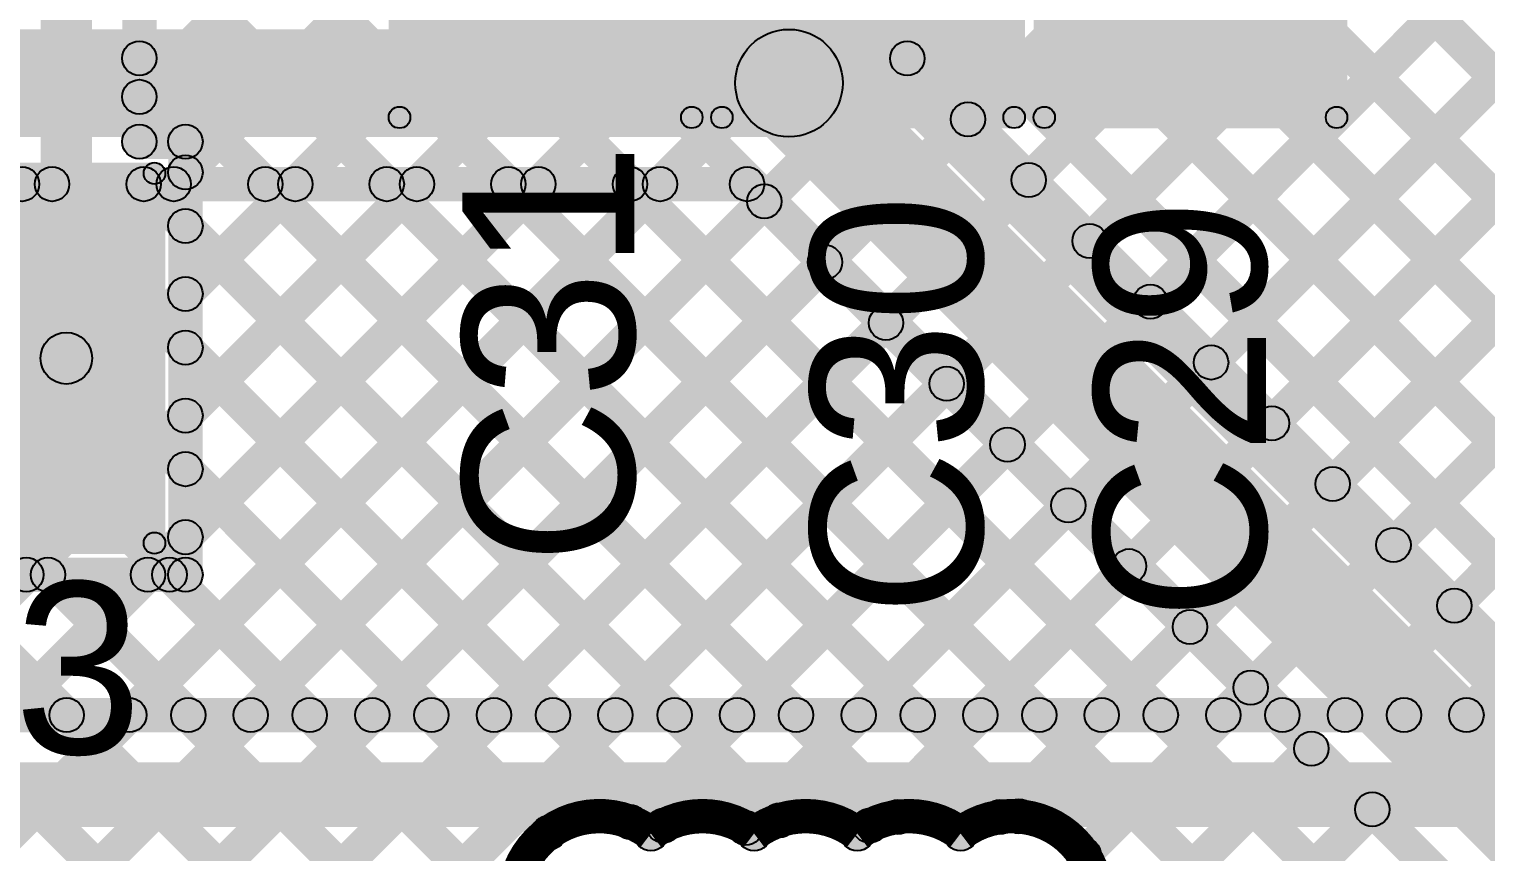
# Model space of a CAD drawing. Header units: millimetres. Extents: x -0.28 to 3.03, y -0.05 to 3.12.
# Drawn here: x 1.4912 to 1.8301, y 2.0712 to 2.2626 of the extents above; entities that cross this region are included whole.
import ezdxf

# ---------------------------------------------------------------- set-up
doc = ezdxf.new("R2010")
doc.units = ezdxf.units.MM
doc.header["$MEASUREMENT"] = 0
for name, color, linetype in [('BottomLayer', 5, 'Continuous'), ('TopLayer', 1, 'Continuous'), ('TopOverlay', 2, 'Continuous'), ('TopPaste', 8, 'Continuous'), ('TopSolder', 216, 'Continuous')]:
    doc.layers.add(name, color=color, linetype=linetype)

# ---------------------------------------------------------------- blocks, each defined once
blk = doc.blocks.new('1239AS_H_1R0M_P2_15')
at = {"layer": 'TopLayer'}
for points in [[(-0.04921, 0.03937), (-0.01575, 0.03937), (-0.01575, -0.03937), (-0.04921, -0.03937)], [(0.01575, 0.03937), (0.04921, 0.03937), (0.04921, -0.03937), (0.01575, -0.03937)]]:
    blk.add_hatch(color=1, dxfattribs=at).paths.add_polyline_path(points)
at = {"layer": 'TopOverlay'}
h = blk.add_hatch(color=2, dxfattribs=at)
edge = h.paths.add_edge_path()
edge.add_arc((-0.053, 0.043), 0.0025, 0, 360)
h = blk.add_hatch(color=2, dxfattribs=at)
edge = h.paths.add_edge_path()
edge.add_arc((-0.053, 0.043), 0.0025, 0, 360)
for points in [[(0.053, 0.0455), (0.053, 0.0405), (-0.053, 0.0405), (-0.053, 0.0455)], [(-0.0555, 0.043), (-0.0505, 0.043), (-0.0505, -0.043), (-0.0555, -0.043)], [(0.0505, 0.043), (0.0555, 0.043), (0.0555, -0.043), (0.0505, -0.043)], [(0.053, -0.0405), (0.053, -0.0455), (-0.053, -0.0455), (-0.053, -0.0405)]]:
    blk.add_hatch(color=2, dxfattribs=at).paths.add_polyline_path(points)
h = blk.add_hatch(color=2, dxfattribs=at)
edge = h.paths.add_edge_path()
edge.add_arc((0.053, 0.043), 0.0025, 0, 360)
h = blk.add_hatch(color=2, dxfattribs=at)
edge = h.paths.add_edge_path()
edge.add_arc((0.053, 0.043), 0.0025, 0, 360)
h = blk.add_hatch(color=2, dxfattribs=at)
edge = h.paths.add_edge_path()
edge.add_arc((-0.053, -0.043), 0.0025, 0, 360)
h = blk.add_hatch(color=2, dxfattribs=at)
edge = h.paths.add_edge_path()
edge.add_arc((-0.053, -0.043), 0.0025, 0, 360)
h = blk.add_hatch(color=2, dxfattribs=at)
edge = h.paths.add_edge_path()
edge.add_arc((0.053, -0.043), 0.0025, 0, 360)
h = blk.add_hatch(color=2, dxfattribs=at)
edge = h.paths.add_edge_path()
edge.add_arc((0.053, -0.043), 0.0025, 0, 360)
at = {"layer": 'TopPaste'}
for points in [[(-0.04921, 0.03937), (-0.01575, 0.03937), (-0.01575, -0.03937), (-0.04921, -0.03937)], [(0.01575, 0.03937), (0.04921, 0.03937), (0.04921, -0.03937), (0.01575, -0.03937)]]:
    blk.add_hatch(color=8, dxfattribs=at).paths.add_polyline_path(points)
at = {"layer": 'TopSolder'}
for points in [[(-0.05321, 0.04337), (-0.01175, 0.04337), (-0.01175, -0.04337), (-0.05321, -0.04337)], [(0.01175, 0.04337), (0.05321, 0.04337), (0.05321, -0.04337), (0.01175, -0.04337)]]:
    blk.add_hatch(color=216, dxfattribs=at).paths.add_polyline_path(points)
at = {"layer": 'TopOverlay'}
for centre in [(-0.053, 0.043), (-0.053, 0.043), (0.053, 0.043), (0.053, 0.043), (-0.053, -0.043), (-0.053, -0.043), (0.053, -0.043), (0.053, -0.043)]:
    blk.add_circle(centre, 0.0025, dxfattribs=at)
blk = doc.blocks.new('C__0805_84')
at = {"layer": 'TopLayer'}
for points in [[(-0.06, 0.03), (-0.02, 0.03), (-0.02, -0.03), (-0.06, -0.03)], [(0.02, 0.03), (0.06, 0.03), (0.06, -0.03), (0.02, -0.03)]]:
    blk.add_hatch(color=1, dxfattribs=at).paths.add_polyline_path(points)
at = {"layer": 'TopOverlay'}
h = blk.add_hatch(color=2, dxfattribs=at)
edge = h.paths.add_edge_path()
edge.add_arc((-0.064, 0.034), 0.0025, 0, 360)
h = blk.add_hatch(color=2, dxfattribs=at)
edge = h.paths.add_edge_path()
edge.add_arc((-0.064, 0.034), 0.0025, 0, 360)
for points in [[(-0.0615, -0.034), (-0.0665, -0.034), (-0.0665, 0.034), (-0.0615, 0.034)], [(-0.024, 0.0365), (-0.024, 0.0315), (-0.064, 0.0315), (-0.064, 0.0365)], [(0.064, 0.0365), (0.064, 0.0315), (0.024, 0.0315), (0.024, 0.0365)], [(0.0665, -0.034), (0.0615, -0.034), (0.0615, 0.034), (0.0665, 0.034)], [(-0.024, -0.0315), (-0.024, -0.0365), (-0.064, -0.0365), (-0.064, -0.0315)], [(0.064, -0.0315), (0.064, -0.0365), (0.024, -0.0365), (0.024, -0.0315)]]:
    blk.add_hatch(color=2, dxfattribs=at).paths.add_polyline_path(points)
h = blk.add_hatch(color=2, dxfattribs=at)
edge = h.paths.add_edge_path()
edge.add_arc((-0.024, 0.034), 0.0025, 0, 360)
h = blk.add_hatch(color=2, dxfattribs=at)
edge = h.paths.add_edge_path()
edge.add_arc((0.024, 0.034), 0.0025, 0, 360)
h = blk.add_hatch(color=2, dxfattribs=at)
edge = h.paths.add_edge_path()
edge.add_arc((0.064, 0.034), 0.0025, 0, 360)
h = blk.add_hatch(color=2, dxfattribs=at)
edge = h.paths.add_edge_path()
edge.add_arc((0.064, 0.034), 0.0025, 0, 360)
h = blk.add_hatch(color=2, dxfattribs=at)
edge = h.paths.add_edge_path()
edge.add_arc((-0.064, -0.034), 0.0025, 0, 360)
h = blk.add_hatch(color=2, dxfattribs=at)
edge = h.paths.add_edge_path()
edge.add_arc((-0.064, -0.034), 0.0025, 0, 360)
h = blk.add_hatch(color=2, dxfattribs=at)
edge = h.paths.add_edge_path()
edge.add_arc((-0.024, -0.034), 0.0025, 0, 360)
h = blk.add_hatch(color=2, dxfattribs=at)
edge = h.paths.add_edge_path()
edge.add_arc((0.024, -0.034), 0.0025, 0, 360)
h = blk.add_hatch(color=2, dxfattribs=at)
edge = h.paths.add_edge_path()
edge.add_arc((0.064, -0.034), 0.0025, 0, 360)
h = blk.add_hatch(color=2, dxfattribs=at)
edge = h.paths.add_edge_path()
edge.add_arc((0.064, -0.034), 0.0025, 0, 360)
at = {"layer": 'TopPaste'}
for points in [[(-0.06, 0.03), (-0.02, 0.03), (-0.02, -0.03), (-0.06, -0.03)], [(0.02, 0.03), (0.06, 0.03), (0.06, -0.03), (0.02, -0.03)]]:
    blk.add_hatch(color=8, dxfattribs=at).paths.add_polyline_path(points)
at = {"layer": 'TopSolder'}
for points in [[(-0.06276, 0.03276), (-0.01724, 0.03276), (-0.01724, -0.03276), (-0.06276, -0.03276)], [(0.01724, 0.03276), (0.06276, 0.03276), (0.06276, -0.03276), (0.01724, -0.03276)]]:
    blk.add_hatch(color=216, dxfattribs=at).paths.add_polyline_path(points)
at = {"layer": 'TopOverlay'}
for centre in [(-0.064, 0.034), (-0.064, 0.034), (-0.024, 0.034), (0.024, 0.034), (0.064, 0.034), (0.064, 0.034), (-0.064, -0.034), (-0.064, -0.034), (-0.024, -0.034), (0.024, -0.034), (0.064, -0.034), (0.064, -0.034)]:
    blk.add_circle(centre, 0.0025, dxfattribs=at)
blk = doc.blocks.new('C__0805_85')
at = {"layer": 'TopLayer'}
for points in [[(-0.06, 0.03), (-0.02, 0.03), (-0.02, -0.03), (-0.06, -0.03)], [(0.02, 0.03), (0.06, 0.03), (0.06, -0.03), (0.02, -0.03)]]:
    blk.add_hatch(color=1, dxfattribs=at).paths.add_polyline_path(points)
at = {"layer": 'TopOverlay'}
h = blk.add_hatch(color=2, dxfattribs=at)
edge = h.paths.add_edge_path()
edge.add_arc((-0.064, 0.034), 0.0025, 0, 360)
h = blk.add_hatch(color=2, dxfattribs=at)
edge = h.paths.add_edge_path()
edge.add_arc((-0.064, 0.034), 0.0025, 0, 360)
for points in [[(-0.0615, -0.034), (-0.0665, -0.034), (-0.0665, 0.034), (-0.0615, 0.034)], [(-0.024, 0.0365), (-0.024, 0.0315), (-0.064, 0.0315), (-0.064, 0.0365)], [(0.064, 0.0365), (0.064, 0.0315), (0.024, 0.0315), (0.024, 0.0365)], [(0.0665, -0.034), (0.0615, -0.034), (0.0615, 0.034), (0.0665, 0.034)], [(-0.024, -0.0315), (-0.024, -0.0365), (-0.064, -0.0365), (-0.064, -0.0315)], [(0.064, -0.0315), (0.064, -0.0365), (0.024, -0.0365), (0.024, -0.0315)]]:
    blk.add_hatch(color=2, dxfattribs=at).paths.add_polyline_path(points)
h = blk.add_hatch(color=2, dxfattribs=at)
edge = h.paths.add_edge_path()
edge.add_arc((-0.024, 0.034), 0.0025, 0, 360)
h = blk.add_hatch(color=2, dxfattribs=at)
edge = h.paths.add_edge_path()
edge.add_arc((0.024, 0.034), 0.0025, 0, 360)
h = blk.add_hatch(color=2, dxfattribs=at)
edge = h.paths.add_edge_path()
edge.add_arc((0.064, 0.034), 0.0025, 0, 360)
h = blk.add_hatch(color=2, dxfattribs=at)
edge = h.paths.add_edge_path()
edge.add_arc((0.064, 0.034), 0.0025, 0, 360)
h = blk.add_hatch(color=2, dxfattribs=at)
edge = h.paths.add_edge_path()
edge.add_arc((-0.064, -0.034), 0.0025, 0, 360)
h = blk.add_hatch(color=2, dxfattribs=at)
edge = h.paths.add_edge_path()
edge.add_arc((-0.064, -0.034), 0.0025, 0, 360)
h = blk.add_hatch(color=2, dxfattribs=at)
edge = h.paths.add_edge_path()
edge.add_arc((-0.024, -0.034), 0.0025, 0, 360)
h = blk.add_hatch(color=2, dxfattribs=at)
edge = h.paths.add_edge_path()
edge.add_arc((0.024, -0.034), 0.0025, 0, 360)
h = blk.add_hatch(color=2, dxfattribs=at)
edge = h.paths.add_edge_path()
edge.add_arc((0.064, -0.034), 0.0025, 0, 360)
h = blk.add_hatch(color=2, dxfattribs=at)
edge = h.paths.add_edge_path()
edge.add_arc((0.064, -0.034), 0.0025, 0, 360)
at = {"layer": 'TopPaste'}
for points in [[(-0.06, 0.03), (-0.02, 0.03), (-0.02, -0.03), (-0.06, -0.03)], [(0.02, 0.03), (0.06, 0.03), (0.06, -0.03), (0.02, -0.03)]]:
    blk.add_hatch(color=8, dxfattribs=at).paths.add_polyline_path(points)
at = {"layer": 'TopSolder'}
for points in [[(-0.06276, 0.03276), (-0.01724, 0.03276), (-0.01724, -0.03276), (-0.06276, -0.03276)], [(0.01724, 0.03276), (0.06276, 0.03276), (0.06276, -0.03276), (0.01724, -0.03276)]]:
    blk.add_hatch(color=216, dxfattribs=at).paths.add_polyline_path(points)
at = {"layer": 'TopOverlay'}
for centre in [(-0.064, 0.034), (-0.064, 0.034), (-0.024, 0.034), (0.024, 0.034), (0.064, 0.034), (0.064, 0.034), (-0.064, -0.034), (-0.064, -0.034), (-0.024, -0.034), (0.024, -0.034), (0.064, -0.034), (0.064, -0.034)]:
    blk.add_circle(centre, 0.0025, dxfattribs=at)
blk = doc.blocks.new('C__0805_86')
at = {"layer": 'TopLayer'}
for points in [[(-0.06, 0.03), (-0.02, 0.03), (-0.02, -0.03), (-0.06, -0.03)], [(0.02, 0.03), (0.06, 0.03), (0.06, -0.03), (0.02, -0.03)]]:
    blk.add_hatch(color=1, dxfattribs=at).paths.add_polyline_path(points)
at = {"layer": 'TopOverlay'}
h = blk.add_hatch(color=2, dxfattribs=at)
edge = h.paths.add_edge_path()
edge.add_arc((-0.064, 0.034), 0.0025, 0, 360)
h = blk.add_hatch(color=2, dxfattribs=at)
edge = h.paths.add_edge_path()
edge.add_arc((-0.064, 0.034), 0.0025, 0, 360)
for points in [[(-0.0615, -0.034), (-0.0665, -0.034), (-0.0665, 0.034), (-0.0615, 0.034)], [(-0.024, 0.0365), (-0.024, 0.0315), (-0.064, 0.0315), (-0.064, 0.0365)], [(0.064, 0.0365), (0.064, 0.0315), (0.024, 0.0315), (0.024, 0.0365)], [(0.0665, -0.034), (0.0615, -0.034), (0.0615, 0.034), (0.0665, 0.034)], [(-0.024, -0.0315), (-0.024, -0.0365), (-0.064, -0.0365), (-0.064, -0.0315)], [(0.064, -0.0315), (0.064, -0.0365), (0.024, -0.0365), (0.024, -0.0315)]]:
    blk.add_hatch(color=2, dxfattribs=at).paths.add_polyline_path(points)
h = blk.add_hatch(color=2, dxfattribs=at)
edge = h.paths.add_edge_path()
edge.add_arc((-0.024, 0.034), 0.0025, 0, 360)
h = blk.add_hatch(color=2, dxfattribs=at)
edge = h.paths.add_edge_path()
edge.add_arc((0.024, 0.034), 0.0025, 0, 360)
h = blk.add_hatch(color=2, dxfattribs=at)
edge = h.paths.add_edge_path()
edge.add_arc((0.064, 0.034), 0.0025, 0, 360)
h = blk.add_hatch(color=2, dxfattribs=at)
edge = h.paths.add_edge_path()
edge.add_arc((0.064, 0.034), 0.0025, 0, 360)
h = blk.add_hatch(color=2, dxfattribs=at)
edge = h.paths.add_edge_path()
edge.add_arc((-0.064, -0.034), 0.0025, 0, 360)
h = blk.add_hatch(color=2, dxfattribs=at)
edge = h.paths.add_edge_path()
edge.add_arc((-0.064, -0.034), 0.0025, 0, 360)
h = blk.add_hatch(color=2, dxfattribs=at)
edge = h.paths.add_edge_path()
edge.add_arc((-0.024, -0.034), 0.0025, 0, 360)
h = blk.add_hatch(color=2, dxfattribs=at)
edge = h.paths.add_edge_path()
edge.add_arc((0.024, -0.034), 0.0025, 0, 360)
h = blk.add_hatch(color=2, dxfattribs=at)
edge = h.paths.add_edge_path()
edge.add_arc((0.064, -0.034), 0.0025, 0, 360)
h = blk.add_hatch(color=2, dxfattribs=at)
edge = h.paths.add_edge_path()
edge.add_arc((0.064, -0.034), 0.0025, 0, 360)
at = {"layer": 'TopPaste'}
for points in [[(-0.06, 0.03), (-0.02, 0.03), (-0.02, -0.03), (-0.06, -0.03)], [(0.02, 0.03), (0.06, 0.03), (0.06, -0.03), (0.02, -0.03)]]:
    blk.add_hatch(color=8, dxfattribs=at).paths.add_polyline_path(points)
at = {"layer": 'TopSolder'}
for points in [[(-0.06276, 0.03276), (-0.01724, 0.03276), (-0.01724, -0.03276), (-0.06276, -0.03276)], [(0.01724, 0.03276), (0.06276, 0.03276), (0.06276, -0.03276), (0.01724, -0.03276)]]:
    blk.add_hatch(color=216, dxfattribs=at).paths.add_polyline_path(points)
at = {"layer": 'TopOverlay'}
for centre in [(-0.064, 0.034), (-0.064, 0.034), (-0.024, 0.034), (0.024, 0.034), (0.064, 0.034), (0.064, 0.034), (-0.064, -0.034), (-0.064, -0.034), (-0.024, -0.034), (0.024, -0.034), (0.064, -0.034), (0.064, -0.034)]:
    blk.add_circle(centre, 0.0025, dxfattribs=at)

msp = doc.modelspace()

# ---------------------------------------------------------------- hatches: boundary and pattern name
at = {"layer": 'BottomLayer'}
for points in [[(1.55482, 2.41017), (1.56048, 2.41583), (2.23765, 1.73866), (2.23199, 1.733)], [(1.58311, 2.41017), (1.58876, 2.41583), (2.26593, 1.73866), (2.26028, 1.733)], [(1.61139, 2.41017), (1.61705, 2.41583), (2.29422, 1.73866), (2.28856, 1.733)], [(1.63967, 2.41017), (1.64533, 2.41583), (2.3225, 1.73866), (2.31684, 1.733)], [(1.66796, 2.41017), (1.67362, 2.41583), (2.35078, 1.73866), (2.34513, 1.733)], [(1.69834, 2.2529), (1.69268, 2.25856), (1.84995, 2.41583), (1.85561, 2.41017)], [(1.71248, 2.23876), (1.70682, 2.24441), (1.87824, 2.41583), (1.88389, 2.41017)], [(1.72662, 2.22461), (1.72096, 2.23027), (1.90652, 2.41583), (1.91218, 2.41017)], [(1.74076, 2.21047), (1.7351, 2.21613), (1.9348, 2.41583), (1.94046, 2.41017)], [(1.7549, 2.19633), (1.74925, 2.20199), (1.96309, 2.41583), (1.96874, 2.41017)], [(1.76905, 2.18219), (1.76339, 2.18785), (1.99137, 2.41583), (1.99703, 2.41017)], [(1.78319, 2.16805), (1.77753, 2.1737), (2.01966, 2.41583), (2.02531, 2.41017)], [(1.79733, 2.1539), (1.79167, 2.15956), (2.04794, 2.41583), (2.0536, 2.41017)], [(1.81147, 2.13976), (1.80582, 2.14542), (2.07623, 2.41583), (2.08188, 2.41017)], [(1.82561, 2.12562), (1.81996, 2.13128), (2.10451, 2.41583), (2.11017, 2.41017)], [(1.68181, 2.26377), (1.68746, 2.26943), (2.21823, 1.73866), (2.21257, 1.733)], [(1.071, 2.2375), (1.071, 2.2625), (1.668, 2.2625), (1.668, 2.2375)], [(1.65916, 2.24116), (1.67684, 2.25884), (2.21451, 1.72117), (2.19683, 1.70349)], [(1.40874, 2.2225), (1.40874, 2.2305), (1.65827, 2.2305), (1.65827, 2.2225)], [(1.25676, 1.98103), (1.2511, 1.98668), (1.49375, 2.22933), (1.4994, 2.22367)], [(1.26736, 1.93506), (1.2617, 1.94071), (1.55031, 2.22933), (1.55597, 2.22367)], [(1.26779, 1.96377), (1.26213, 1.96943), (1.52203, 2.22933), (1.52769, 2.22367)], [(1.28778, 1.9272), (1.28212, 1.93285), (1.5786, 2.22933), (1.58425, 2.22367)], [(1.28945, 1.90058), (1.28379, 1.90624), (1.60688, 2.22933), (1.61254, 2.22367)], [(1.29075, 1.87359), (1.28509, 1.87925), (1.63517, 2.22933), (1.64082, 2.22367)], [(1.43019, 2.22367), (1.43585, 2.22933), (1.6024, 2.06278), (1.59674, 2.05712)], [(1.45848, 2.22367), (1.46414, 2.22933), (1.61497, 2.0785), (1.60931, 2.07284)], [(1.48676, 2.22367), (1.49242, 2.22933), (1.64162, 2.08013), (1.63596, 2.07447)], [(1.51505, 2.22367), (1.5207, 2.22933), (1.66865, 2.08138), (1.663, 2.07572)], [(1.54333, 2.22367), (1.54899, 2.22933), (1.69616, 2.08216), (1.6905, 2.0765)], [(1.57162, 2.22367), (1.57727, 2.22933), (1.72434, 2.08227), (1.71868, 2.07661)], [(1.5999, 2.22367), (1.60556, 2.22933), (1.77215, 2.06274), (1.76649, 2.05708)], [(1.62818, 2.22367), (1.63384, 2.22933), (2.71083, 1.15234), (2.70517, 1.14668)], [(1.65544, 2.22367), (1.66109, 2.22933), (2.19186, 1.69856), (2.18621, 1.6929)], [(1.29159, 1.84615), (1.28593, 1.85181), (1.65944, 2.22532), (1.6651, 2.21966)], [(1.41109, 2.21449), (1.41675, 2.22015), (1.57454, 2.06236), (1.56888, 2.0567)], [(1.29178, 1.81806), (1.28613, 1.82372), (1.67359, 2.21118), (1.67924, 2.20552)], [(1.2683, 1.7663), (1.26265, 1.77196), (1.68773, 2.19704), (1.69339, 2.19138)], [(1.41265, 2.18465), (1.41831, 2.1903), (1.55968, 2.04893), (1.55402, 2.04328)], [(1.58599, 2.0557), (1.58033, 2.06136), (1.70187, 2.1829), (1.70753, 2.17724)], [(1.63389, 2.07532), (1.62824, 2.08098), (1.71601, 2.16875), (1.72167, 2.1631)], [(1.41189, 2.15712), (1.41755, 2.16278), (1.54374, 2.03659), (1.53808, 2.03093)], [(1.66078, 2.07392), (1.65513, 2.07958), (1.73015, 2.15461), (1.73581, 2.14895)], [(1.68957, 2.07443), (1.68392, 2.08009), (1.7443, 2.14047), (1.74995, 2.13481)], [(1.71989, 2.07646), (1.71423, 2.08212), (1.75844, 2.12633), (1.7641, 2.12067)], [(1.73938, 2.06767), (1.73372, 2.07333), (1.77258, 2.11218), (1.77824, 2.10653)], [(1.75524, 2.05525), (1.74959, 2.06091), (1.78672, 2.09804), (1.79238, 2.09239)], [(1.78198, 2.0537), (1.77632, 2.05936), (1.80087, 2.0839), (1.80652, 2.07824)]]:
    msp.add_hatch(color=5, dxfattribs=at).paths.add_polyline_path(points)
h = msp.add_hatch(color=5, dxfattribs=at)
edge = h.paths.add_edge_path()
edge.add_arc((1.668, 2.25), 0.0125, 0, 360)
h = msp.add_hatch(color=5, dxfattribs=at)
edge = h.paths.add_edge_path()
edge.add_arc((1.668, 2.25), 0.0125, 0, 360)
h = msp.add_hatch(color=5, dxfattribs=at)
edge = h.paths.add_edge_path()
edge.add_arc((1.69551, 2.25573), 0.004, 0, 360)
h = msp.add_hatch(color=5, dxfattribs=at)
edge = h.paths.add_edge_path()
edge.add_arc((1.70965, 2.24159), 0.004, 0, 360)
h = msp.add_hatch(color=5, dxfattribs=at)
edge = h.paths.add_edge_path()
edge.add_arc((1.48959, 2.2265), 0.004, 0, 360)
h = msp.add_hatch(color=5, dxfattribs=at)
edge = h.paths.add_edge_path()
edge.add_arc((1.49657, 2.2265), 0.004, 0, 360)
h = msp.add_hatch(color=5, dxfattribs=at)
edge = h.paths.add_edge_path()
edge.add_arc((1.51788, 2.2265), 0.004, 0, 360)
h = msp.add_hatch(color=5, dxfattribs=at)
edge = h.paths.add_edge_path()
edge.add_arc((1.52486, 2.2265), 0.004, 0, 360)
h = msp.add_hatch(color=5, dxfattribs=at)
edge = h.paths.add_edge_path()
edge.add_arc((1.54616, 2.2265), 0.004, 0, 360)
h = msp.add_hatch(color=5, dxfattribs=at)
edge = h.paths.add_edge_path()
edge.add_arc((1.55314, 2.2265), 0.004, 0, 360)
h = msp.add_hatch(color=5, dxfattribs=at)
edge = h.paths.add_edge_path()
edge.add_arc((1.57444, 2.2265), 0.004, 0, 360)
h = msp.add_hatch(color=5, dxfattribs=at)
edge = h.paths.add_edge_path()
edge.add_arc((1.58143, 2.2265), 0.004, 0, 360)
h = msp.add_hatch(color=5, dxfattribs=at)
edge = h.paths.add_edge_path()
edge.add_arc((1.60273, 2.2265), 0.004, 0, 360)
h = msp.add_hatch(color=5, dxfattribs=at)
edge = h.paths.add_edge_path()
edge.add_arc((1.60971, 2.2265), 0.004, 0, 360)
h = msp.add_hatch(color=5, dxfattribs=at)
edge = h.paths.add_edge_path()
edge.add_arc((1.63101, 2.2265), 0.004, 0, 360)
h = msp.add_hatch(color=5, dxfattribs=at)
edge = h.paths.add_edge_path()
edge.add_arc((1.638, 2.2265), 0.004, 0, 360)
h = msp.add_hatch(color=5, dxfattribs=at)
edge = h.paths.add_edge_path()
edge.add_arc((1.65827, 2.2265), 0.004, 0, 360)
h = msp.add_hatch(color=5, dxfattribs=at)
edge = h.paths.add_edge_path()
edge.add_arc((1.65827, 2.2265), 0.004, 0, 360)
h = msp.add_hatch(color=5, dxfattribs=at)
edge = h.paths.add_edge_path()
edge.add_arc((1.72379, 2.22744), 0.004, 0, 360)
h = msp.add_hatch(color=5, dxfattribs=at)
edge = h.paths.add_edge_path()
edge.add_arc((1.66227, 2.22249), 0.004, 0, 360)
h = msp.add_hatch(color=5, dxfattribs=at)
edge = h.paths.add_edge_path()
edge.add_arc((1.73793, 2.2133), 0.004, 0, 360)
h = msp.add_hatch(color=5, dxfattribs=at)
edge = h.paths.add_edge_path()
edge.add_arc((1.67641, 2.20835), 0.004, 0, 360)
h = msp.add_hatch(color=5, dxfattribs=at)
edge = h.paths.add_edge_path()
edge.add_arc((1.75208, 2.19916), 0.004, 0, 360)
h = msp.add_hatch(color=5, dxfattribs=at)
edge = h.paths.add_edge_path()
edge.add_arc((1.69056, 2.19421), 0.004, 0, 360)
h = msp.add_hatch(color=5, dxfattribs=at)
edge = h.paths.add_edge_path()
edge.add_arc((1.76622, 2.18502), 0.004, 0, 360)
h = msp.add_hatch(color=5, dxfattribs=at)
edge = h.paths.add_edge_path()
edge.add_arc((1.7047, 2.18007), 0.004, 0, 360)
h = msp.add_hatch(color=5, dxfattribs=at)
edge = h.paths.add_edge_path()
edge.add_arc((1.78036, 2.17087), 0.004, 0, 360)
h = msp.add_hatch(color=5, dxfattribs=at)
edge = h.paths.add_edge_path()
edge.add_arc((1.71884, 2.16592), 0.004, 0, 360)
h = msp.add_hatch(color=5, dxfattribs=at)
edge = h.paths.add_edge_path()
edge.add_arc((1.7945, 2.15673), 0.004, 0, 360)
h = msp.add_hatch(color=5, dxfattribs=at)
edge = h.paths.add_edge_path()
edge.add_arc((1.73298, 2.15178), 0.004, 0, 360)
h = msp.add_hatch(color=5, dxfattribs=at)
edge = h.paths.add_edge_path()
edge.add_arc((1.80864, 2.14259), 0.004, 0, 360)
h = msp.add_hatch(color=5, dxfattribs=at)
edge = h.paths.add_edge_path()
edge.add_arc((1.74713, 2.13764), 0.004, 0, 360)
h = msp.add_hatch(color=5, dxfattribs=at)
edge = h.paths.add_edge_path()
edge.add_arc((1.82279, 2.12845), 0.004, 0, 360)
h = msp.add_hatch(color=5, dxfattribs=at)
edge = h.paths.add_edge_path()
edge.add_arc((1.76127, 2.1235), 0.004, 0, 360)
h = msp.add_hatch(color=5, dxfattribs=at)
edge = h.paths.add_edge_path()
edge.add_arc((1.77541, 2.10936), 0.004, 0, 360)
h = msp.add_hatch(color=5, dxfattribs=at)
edge = h.paths.add_edge_path()
edge.add_arc((1.78955, 2.09521), 0.004, 0, 360)
h = msp.add_hatch(color=5, dxfattribs=at)
edge = h.paths.add_edge_path()
edge.add_arc((1.80369, 2.08107), 0.004, 0, 360)
h = msp.add_hatch(color=5, dxfattribs=at)
edge = h.paths.add_edge_path()
edge.add_arc((1.63106, 2.07815), 0.004, 0, 360)
h = msp.add_hatch(color=5, dxfattribs=at)
edge = h.paths.add_edge_path()
edge.add_arc((1.63879, 2.0773), 0.004, 0, 360)
h = msp.add_hatch(color=5, dxfattribs=at)
edge = h.paths.add_edge_path()
edge.add_arc((1.66582, 2.07855), 0.004, 0, 360)
h = msp.add_hatch(color=5, dxfattribs=at)
edge = h.paths.add_edge_path()
edge.add_arc((1.68674, 2.07726), 0.004, 0, 360)
h = msp.add_hatch(color=5, dxfattribs=at)
edge = h.paths.add_edge_path()
edge.add_arc((1.69333, 2.07933), 0.004, 0, 360)
h = msp.add_hatch(color=5, dxfattribs=at)
edge = h.paths.add_edge_path()
edge.add_arc((1.71706, 2.07929), 0.004, 0, 360)
h = msp.add_hatch(color=5, dxfattribs=at)
edge = h.paths.add_edge_path()
edge.add_arc((1.72151, 2.07944), 0.004, 0, 360)
h = msp.add_hatch(color=5, dxfattribs=at)
edge = h.paths.add_edge_path()
edge.add_arc((1.61214, 2.07567), 0.004, 0, 360)
h = msp.add_hatch(color=5, dxfattribs=at)
edge = h.paths.add_edge_path()
edge.add_arc((1.63587, 2.07546), 0.004, 0, 360)
h = msp.add_hatch(color=5, dxfattribs=at)
edge = h.paths.add_edge_path()
edge.add_arc((1.63587, 2.07546), 0.004, 0, 360)
h = msp.add_hatch(color=5, dxfattribs=at)
edge = h.paths.add_edge_path()
edge.add_arc((1.65795, 2.07675), 0.004, 0, 360)
h = msp.add_hatch(color=5, dxfattribs=at)
edge = h.paths.add_edge_path()
edge.add_arc((1.65988, 2.07546), 0.004, 0, 360)
h = msp.add_hatch(color=5, dxfattribs=at)
edge = h.paths.add_edge_path()
edge.add_arc((1.65988, 2.07546), 0.004, 0, 360)
h = msp.add_hatch(color=5, dxfattribs=at)
edge = h.paths.add_edge_path()
edge.add_arc((1.6839, 2.07546), 0.004, 0, 360)
h = msp.add_hatch(color=5, dxfattribs=at)
edge = h.paths.add_edge_path()
edge.add_arc((1.6839, 2.07546), 0.004, 0, 360)
h = msp.add_hatch(color=5, dxfattribs=at)
edge = h.paths.add_edge_path()
edge.add_arc((1.70792, 2.07546), 0.004, 0, 360)
h = msp.add_hatch(color=5, dxfattribs=at)
edge = h.paths.add_edge_path()
edge.add_arc((1.70792, 2.07546), 0.004, 0, 360)
h = msp.add_hatch(color=5, dxfattribs=at)
edge = h.paths.add_edge_path()
edge.add_arc((1.73655, 2.0705), 0.004, 0, 360)
at = {"layer": 'TopLayer'}
for points in [[(1.51732, 2.10017), (1.51167, 2.10583), (1.71767, 2.31183), (1.72332, 2.30617)], [(1.5197, 2.24397), (1.51404, 2.24962), (1.57625, 2.31183), (1.5819, 2.30617)], [(1.53043, 2.16985), (1.52477, 2.1755), (1.6611, 2.31183), (1.66675, 2.30617)], [(1.53043, 2.14156), (1.52477, 2.14722), (1.68938, 2.31183), (1.69504, 2.30617)], [(1.53043, 2.22642), (1.52477, 2.23207), (1.60453, 2.31183), (1.61019, 2.30617)], [(1.53043, 2.19813), (1.52477, 2.20379), (1.63281, 2.31183), (1.63847, 2.30617)], [(1.54561, 2.10017), (1.53995, 2.10583), (1.74595, 2.31183), (1.75161, 2.30617)], [(1.57389, 2.10017), (1.56824, 2.10583), (1.77424, 2.31183), (1.77989, 2.30617)], [(1.57397, 2.30617), (1.57963, 2.31183), (1.78563, 2.10583), (1.77997, 2.10017)], [(1.60218, 2.10017), (1.59652, 2.10583), (1.80252, 2.31183), (1.80818, 2.30617)], [(1.60225, 2.30617), (1.60791, 2.31183), (1.81391, 2.10583), (1.80825, 2.10017)], [(1.63054, 2.30617), (1.63619, 2.31183), (1.84219, 2.10583), (1.83654, 2.10017)], [(1.65882, 2.30617), (1.66448, 2.31183), (1.87048, 2.10583), (1.86482, 2.10017)], [(1.68711, 2.30617), (1.69276, 2.31183), (1.89876, 2.10583), (1.89311, 2.10017)], [(1.71539, 2.30617), (1.72105, 2.31183), (1.92705, 2.10583), (1.92139, 2.10017)], [(1.74367, 2.30617), (1.74933, 2.31183), (1.95553, 2.10563), (1.94987, 2.09997)], [(1.77196, 2.30617), (1.77762, 2.31183), (1.98433, 2.10512), (1.97867, 2.09946)], [(1.55088, 2.30097), (1.55654, 2.30663), (1.75734, 2.10583), (1.75168, 2.10017)], [(1.63046, 2.10017), (1.6248, 2.10583), (1.82037, 2.3014), (1.82603, 2.29574)], [(1.50587, 2.18601), (1.49387, 2.18601), (1.49387, 2.29232), (1.50587, 2.29232)], [(1.5363, 2.28728), (1.54195, 2.29293), (1.72906, 2.10583), (1.7234, 2.10017)], [(1.52087, 2.23638), (1.51287, 2.23638), (1.51287, 2.28528), (1.52087, 2.28528)], [(1.51404, 2.28125), (1.5197, 2.2869), (1.70077, 2.10583), (1.69512, 2.10017)], [(1.65875, 2.10017), (1.65309, 2.10583), (1.83451, 2.28725), (1.84017, 2.2816)], [(1.68703, 2.10017), (1.68137, 2.10583), (1.84865, 2.27311), (1.85431, 2.26745)], [(1.51404, 2.25296), (1.5197, 2.25862), (1.67249, 2.10583), (1.66683, 2.10017)], [(1.71531, 2.10017), (1.70966, 2.10583), (1.8628, 2.25897), (1.86845, 2.25331)], [(1.7436, 2.10017), (1.73794, 2.10583), (1.87694, 2.24483), (1.8826, 2.23917)], [(1.51687, 2.23238), (1.51687, 2.24038), (1.5276, 2.24038), (1.5276, 2.23238)], [(1.5316, 2.13564), (1.5236, 2.13564), (1.5236, 2.23638), (1.5316, 2.23638)], [(1.77188, 2.10017), (1.76623, 2.10583), (1.89108, 2.23068), (1.89674, 2.22503)], [(1.52477, 2.21395), (1.53043, 2.2196), (1.6442, 2.10583), (1.63855, 2.10017)], [(1.80017, 2.10017), (1.79451, 2.10583), (1.90522, 2.21654), (1.91088, 2.21089)], [(1.82845, 2.10017), (1.82279, 2.10583), (1.91937, 2.2024), (1.92502, 2.19674)], [(1.52477, 2.18566), (1.53043, 2.19132), (1.61592, 2.10583), (1.61026, 2.10017)], [(1.52477, 2.15738), (1.53043, 2.16303), (1.58764, 2.10583), (1.58198, 2.10017)], [(1.45981, 2.13748), (1.46547, 2.14314), (1.50278, 2.10583), (1.49713, 2.10017)], [(1.47214, 2.13164), (1.47214, 2.13964), (1.5276, 2.13964), (1.5276, 2.13164)], [(1.46076, 2.10017), (1.4551, 2.10583), (1.48774, 2.13847), (1.49339, 2.13281)], [(1.48904, 2.10017), (1.48338, 2.10583), (1.51602, 2.13847), (1.52168, 2.13281)], [(1.49277, 2.13281), (1.49843, 2.13847), (1.53107, 2.10583), (1.52541, 2.10017)], [(1.52105, 2.13281), (1.52671, 2.13847), (1.55935, 2.10583), (1.55369, 2.10017)], [(1.08166, 2.099), (1.08166, 2.107), (1.95, 2.107), (1.95, 2.099)], [(1.074, 2.077), (1.074, 2.092), (1.95, 2.092), (1.95, 2.077)]]:
    msp.add_hatch(color=1, dxfattribs=at).paths.add_polyline_path(points)
h = msp.add_hatch(color=1, dxfattribs=at)
edge = h.paths.add_edge_path()
edge.add_arc((1.51687, 2.25579), 0.004, 0, 360)
h = msp.add_hatch(color=1, dxfattribs=at)
edge = h.paths.add_edge_path()
edge.add_arc((1.51687, 2.2468), 0.004, 0, 360)
h = msp.add_hatch(color=1, dxfattribs=at)
edge = h.paths.add_edge_path()
edge.add_arc((1.51687, 2.23638), 0.004, 0, 360)
h = msp.add_hatch(color=1, dxfattribs=at)
edge = h.paths.add_edge_path()
edge.add_arc((1.51687, 2.23638), 0.004, 0, 360)
h = msp.add_hatch(color=1, dxfattribs=at)
edge = h.paths.add_edge_path()
edge.add_arc((1.5276, 2.23638), 0.004, 0, 360)
h = msp.add_hatch(color=1, dxfattribs=at)
edge = h.paths.add_edge_path()
edge.add_arc((1.5276, 2.23638), 0.004, 0, 360)
h = msp.add_hatch(color=1, dxfattribs=at)
edge = h.paths.add_edge_path()
edge.add_arc((1.5276, 2.22924), 0.004, 0, 360)
h = msp.add_hatch(color=1, dxfattribs=at)
edge = h.paths.add_edge_path()
edge.add_arc((1.5276, 2.21677), 0.004, 0, 360)
h = msp.add_hatch(color=1, dxfattribs=at)
edge = h.paths.add_edge_path()
edge.add_arc((1.5276, 2.20096), 0.004, 0, 360)
h = msp.add_hatch(color=1, dxfattribs=at)
edge = h.paths.add_edge_path()
edge.add_arc((1.49987, 2.18601), 0.006, 0, 360)
h = msp.add_hatch(color=1, dxfattribs=at)
edge = h.paths.add_edge_path()
edge.add_arc((1.5276, 2.18849), 0.004, 0, 360)
h = msp.add_hatch(color=1, dxfattribs=at)
edge = h.paths.add_edge_path()
edge.add_arc((1.5276, 2.17267), 0.004, 0, 360)
h = msp.add_hatch(color=1, dxfattribs=at)
edge = h.paths.add_edge_path()
edge.add_arc((1.5276, 2.16021), 0.004, 0, 360)
h = msp.add_hatch(color=1, dxfattribs=at)
edge = h.paths.add_edge_path()
edge.add_arc((1.5276, 2.14439), 0.004, 0, 360)
h = msp.add_hatch(color=1, dxfattribs=at)
edge = h.paths.add_edge_path()
edge.add_arc((1.49057, 2.13564), 0.004, 0, 360)
h = msp.add_hatch(color=1, dxfattribs=at)
edge = h.paths.add_edge_path()
edge.add_arc((1.4956, 2.13564), 0.004, 0, 360)
h = msp.add_hatch(color=1, dxfattribs=at)
edge = h.paths.add_edge_path()
edge.add_arc((1.51885, 2.13564), 0.004, 0, 360)
h = msp.add_hatch(color=1, dxfattribs=at)
edge = h.paths.add_edge_path()
edge.add_arc((1.52388, 2.13564), 0.004, 0, 360)
h = msp.add_hatch(color=1, dxfattribs=at)
edge = h.paths.add_edge_path()
edge.add_arc((1.5276, 2.13564), 0.004, 0, 360)
h = msp.add_hatch(color=1, dxfattribs=at)
edge = h.paths.add_edge_path()
edge.add_arc((1.5276, 2.13564), 0.004, 0, 360)
h = msp.add_hatch(color=1, dxfattribs=at)
edge = h.paths.add_edge_path()
edge.add_arc((1.49995, 2.103), 0.004, 0, 360)
h = msp.add_hatch(color=1, dxfattribs=at)
edge = h.paths.add_edge_path()
edge.add_arc((1.5145, 2.103), 0.004, 0, 360)
h = msp.add_hatch(color=1, dxfattribs=at)
edge = h.paths.add_edge_path()
edge.add_arc((1.52824, 2.103), 0.004, 0, 360)
h = msp.add_hatch(color=1, dxfattribs=at)
edge = h.paths.add_edge_path()
edge.add_arc((1.54278, 2.103), 0.004, 0, 360)
h = msp.add_hatch(color=1, dxfattribs=at)
edge = h.paths.add_edge_path()
edge.add_arc((1.55652, 2.103), 0.004, 0, 360)
h = msp.add_hatch(color=1, dxfattribs=at)
edge = h.paths.add_edge_path()
edge.add_arc((1.57106, 2.103), 0.004, 0, 360)
h = msp.add_hatch(color=1, dxfattribs=at)
edge = h.paths.add_edge_path()
edge.add_arc((1.58481, 2.103), 0.004, 0, 360)
h = msp.add_hatch(color=1, dxfattribs=at)
edge = h.paths.add_edge_path()
edge.add_arc((1.59935, 2.103), 0.004, 0, 360)
h = msp.add_hatch(color=1, dxfattribs=at)
edge = h.paths.add_edge_path()
edge.add_arc((1.61309, 2.103), 0.004, 0, 360)
h = msp.add_hatch(color=1, dxfattribs=at)
edge = h.paths.add_edge_path()
edge.add_arc((1.62763, 2.103), 0.004, 0, 360)
h = msp.add_hatch(color=1, dxfattribs=at)
edge = h.paths.add_edge_path()
edge.add_arc((1.64138, 2.103), 0.004, 0, 360)
h = msp.add_hatch(color=1, dxfattribs=at)
edge = h.paths.add_edge_path()
edge.add_arc((1.65592, 2.103), 0.004, 0, 360)
h = msp.add_hatch(color=1, dxfattribs=at)
edge = h.paths.add_edge_path()
edge.add_arc((1.66966, 2.103), 0.004, 0, 360)
h = msp.add_hatch(color=1, dxfattribs=at)
edge = h.paths.add_edge_path()
edge.add_arc((1.6842, 2.103), 0.004, 0, 360)
h = msp.add_hatch(color=1, dxfattribs=at)
edge = h.paths.add_edge_path()
edge.add_arc((1.69794, 2.103), 0.004, 0, 360)
h = msp.add_hatch(color=1, dxfattribs=at)
edge = h.paths.add_edge_path()
edge.add_arc((1.71249, 2.103), 0.004, 0, 360)
h = msp.add_hatch(color=1, dxfattribs=at)
edge = h.paths.add_edge_path()
edge.add_arc((1.72623, 2.103), 0.004, 0, 360)
h = msp.add_hatch(color=1, dxfattribs=at)
edge = h.paths.add_edge_path()
edge.add_arc((1.74077, 2.103), 0.004, 0, 360)
h = msp.add_hatch(color=1, dxfattribs=at)
edge = h.paths.add_edge_path()
edge.add_arc((1.75451, 2.103), 0.004, 0, 360)
h = msp.add_hatch(color=1, dxfattribs=at)
edge = h.paths.add_edge_path()
edge.add_arc((1.76905, 2.103), 0.004, 0, 360)
h = msp.add_hatch(color=1, dxfattribs=at)
edge = h.paths.add_edge_path()
edge.add_arc((1.7828, 2.103), 0.004, 0, 360)
h = msp.add_hatch(color=1, dxfattribs=at)
edge = h.paths.add_edge_path()
edge.add_arc((1.79734, 2.103), 0.004, 0, 360)
h = msp.add_hatch(color=1, dxfattribs=at)
edge = h.paths.add_edge_path()
edge.add_arc((1.81108, 2.103), 0.004, 0, 360)
h = msp.add_hatch(color=1, dxfattribs=at)
edge = h.paths.add_edge_path()
edge.add_arc((1.82562, 2.103), 0.004, 0, 360)

# ---------------------------------------------------------------- linework, layer by layer
at = {"layer": 'BottomLayer', "const_width": 0.008}
for points in [[(1.604, 2.0595, -0.622514), (1.63587, 2.07546)], [(1.63587, 2.07546, -0.336593), (1.65988, 2.07546)], [(1.65988, 2.07546, -0.336591), (1.6839, 2.07546)], [(1.6839, 2.07546, -0.336591), (1.70792, 2.07546)], [(1.70792, 2.07546, -0.62006), (1.73978, 2.05964)]]:
    msp.add_lwpolyline(points, format="xyb", dxfattribs=at)
at = {"layer": 'BottomLayer'}
for centre, radius in [((1.668, 2.25), 0.0125), ((1.668, 2.25), 0.0125), ((1.69551, 2.25573), 0.004), ((1.70965, 2.24159), 0.004), ((1.48959, 2.2265), 0.004), ((1.49657, 2.2265), 0.004), ((1.51788, 2.2265), 0.004), ((1.52486, 2.2265), 0.004), ((1.54616, 2.2265), 0.004), ((1.55314, 2.2265), 0.004), ((1.57444, 2.2265), 0.004), ((1.58143, 2.2265), 0.004), ((1.60273, 2.2265), 0.004), ((1.60971, 2.2265), 0.004), ((1.63101, 2.2265), 0.004), ((1.638, 2.2265), 0.004), ((1.65827, 2.2265), 0.004), ((1.65827, 2.2265), 0.004), ((1.72379, 2.22744), 0.004), ((1.66227, 2.22249), 0.004), ((1.73793, 2.2133), 0.004), ((1.67641, 2.20835), 0.004), ((1.75208, 2.19916), 0.004), ((1.69056, 2.19421), 0.004), ((1.76622, 2.18502), 0.004), ((1.7047, 2.18007), 0.004), ((1.78036, 2.17087), 0.004), ((1.71884, 2.16592), 0.004), ((1.7945, 2.15673), 0.004), ((1.73298, 2.15178), 0.004), ((1.80864, 2.14259), 0.004), ((1.74713, 2.13764), 0.004), ((1.82279, 2.12845), 0.004), ((1.76127, 2.1235), 0.004), ((1.77541, 2.10936), 0.004), ((1.78955, 2.09521), 0.004), ((1.80369, 2.08107), 0.004), ((1.63106, 2.07815), 0.004), ((1.63879, 2.0773), 0.004), ((1.66582, 2.07855), 0.004), ((1.68674, 2.07726), 0.004), ((1.69333, 2.07933), 0.004), ((1.71706, 2.07929), 0.004), ((1.72151, 2.07944), 0.004), ((1.61214, 2.07567), 0.004), ((1.63587, 2.07546), 0.004), ((1.63587, 2.07546), 0.004), ((1.65795, 2.07675), 0.004), ((1.65988, 2.07546), 0.004), ((1.65988, 2.07546), 0.004), ((1.6839, 2.07546), 0.004), ((1.6839, 2.07546), 0.004), ((1.70792, 2.07546), 0.004), ((1.70792, 2.07546), 0.004), ((1.73655, 2.0705), 0.004)]:
    msp.add_circle(centre, radius, dxfattribs=at)
at = {"layer": 'TopLayer'}
for centre, radius in [((1.51687, 2.25579), 0.004), ((1.51687, 2.2468), 0.004), ((1.51687, 2.23638), 0.004), ((1.51687, 2.23638), 0.004), ((1.5276, 2.23638), 0.004), ((1.5276, 2.23638), 0.004), ((1.5276, 2.22924), 0.004), ((1.5276, 2.21677), 0.004), ((1.5276, 2.20096), 0.004), ((1.49987, 2.18601), 0.006), ((1.5276, 2.18849), 0.004), ((1.5276, 2.17267), 0.004), ((1.5276, 2.16021), 0.004), ((1.5276, 2.14439), 0.004), ((1.49057, 2.13564), 0.004), ((1.4956, 2.13564), 0.004), ((1.51885, 2.13564), 0.004), ((1.52388, 2.13564), 0.004), ((1.5276, 2.13564), 0.004), ((1.5276, 2.13564), 0.004), ((1.49995, 2.103), 0.004), ((1.5145, 2.103), 0.004), ((1.52824, 2.103), 0.004), ((1.54278, 2.103), 0.004), ((1.55652, 2.103), 0.004), ((1.57106, 2.103), 0.004), ((1.58481, 2.103), 0.004), ((1.59935, 2.103), 0.004), ((1.61309, 2.103), 0.004), ((1.62763, 2.103), 0.004), ((1.64138, 2.103), 0.004), ((1.65592, 2.103), 0.004), ((1.66966, 2.103), 0.004), ((1.6842, 2.103), 0.004), ((1.69794, 2.103), 0.004), ((1.71249, 2.103), 0.004), ((1.72623, 2.103), 0.004), ((1.74077, 2.103), 0.004), ((1.75451, 2.103), 0.004), ((1.76905, 2.103), 0.004), ((1.7828, 2.103), 0.004), ((1.79734, 2.103), 0.004), ((1.81108, 2.103), 0.004), ((1.82562, 2.103), 0.004)]:
    msp.add_circle(centre, radius, dxfattribs=at)

# ---------------------------------------------------------------- block references
for name, p, rotation in [('C__0805_84', (1.61139, 2.30601), 270), ('C__0805_85', (1.68639, 2.30601), 270), ('C__0805_86', (1.76139, 2.30601), 270), ('1239AS_H_1R0M_P2_15', (1.46739, 2.18601), 180)]:
    msp.add_blockref(name, p, dxfattribs=dict(rotation=rotation))

# ---------------------------------------------------------------- texts
at = {"layer": 'TopOverlay'}
for s, p in [('C31', (1.632, 2.138)), ('C30', (1.713, 2.126)), ('C29', (1.779, 2.125))]:
    msp.add_text(s, height=0.04, rotation=90, dxfattribs=at).set_placement(p)
msp.add_text('L3', height=0.04, dxfattribs=at).set_placement((1.458, 2.094))

doc.saveas('drawing.dxf')
